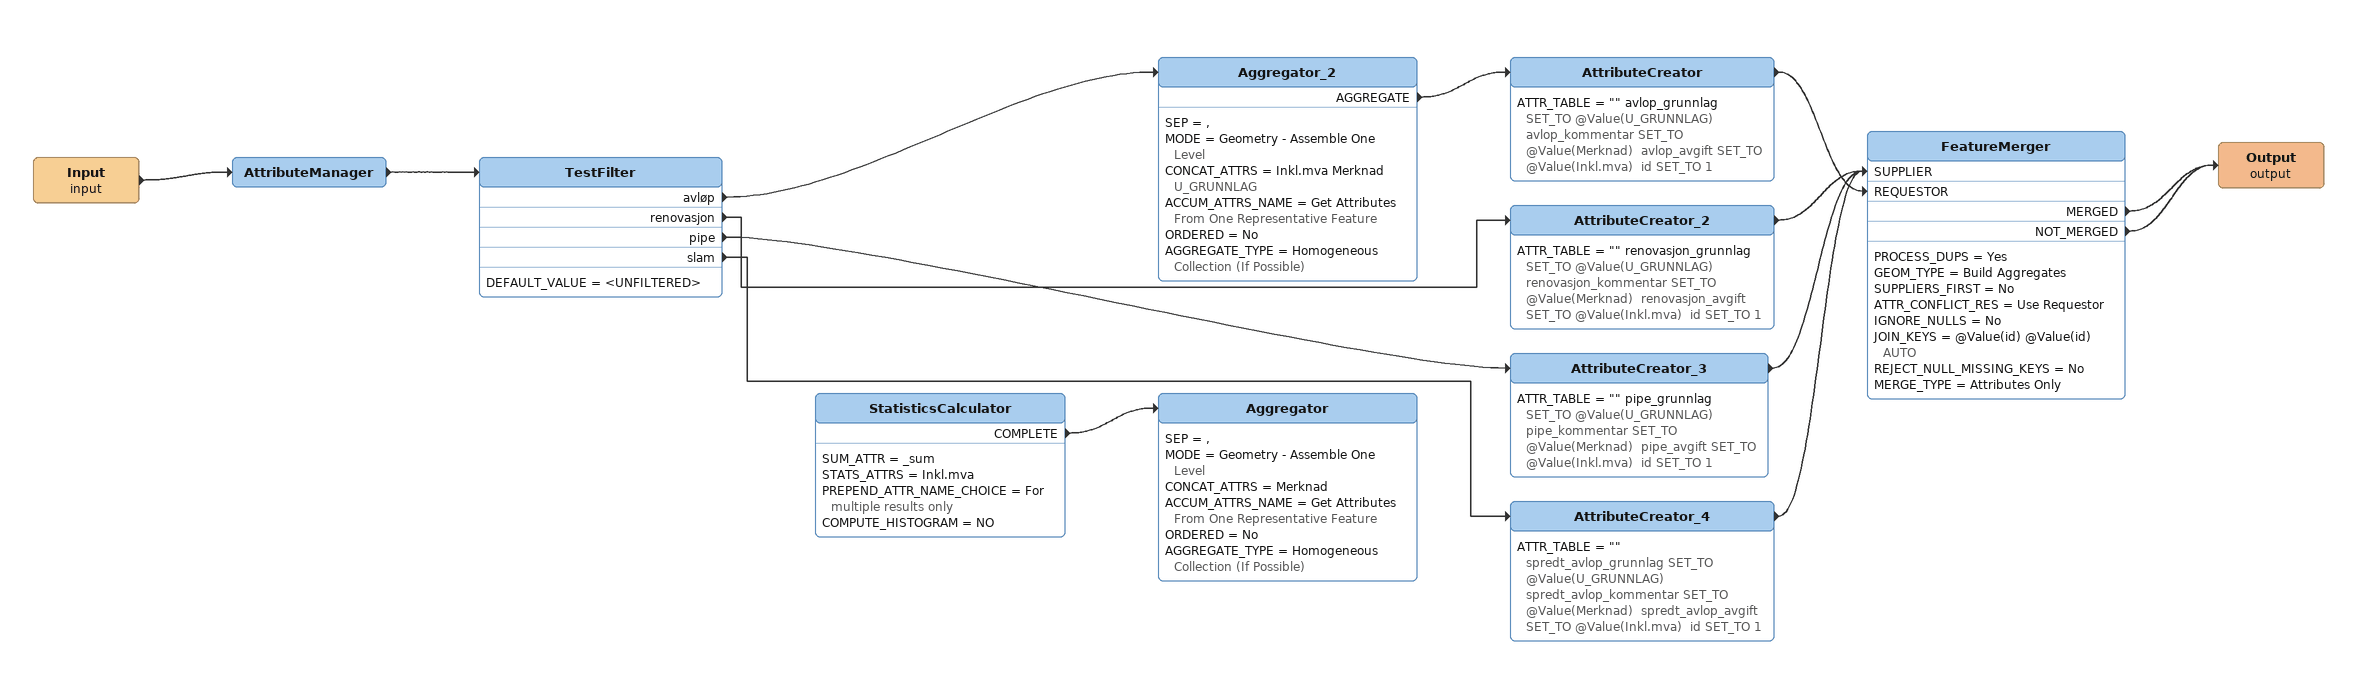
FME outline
Input (input)
    -> AttributeManager
AttributeManager
    -> TestFilter
TestFilter
    DEFAULT_VALUE = <UNFILTERED>
    avløp -> Aggregator_2
    renovasjon -> AttributeCreator_2
    pipe -> AttributeCreator_3
    slam -> AttributeCreator_4
Aggregator_2
    SEP = ,
    MODE = Geometry - Assemble One Level
    CONCAT_ATTRS = Inkl.mva Merknad U_GRUNNLAG
    ACCUM_ATTRS_NAME = Get Attributes From One Representative Feature
    ORDERED = No
    AGGREGATE_TYPE = Homogeneous Collection (If Possible)
    AGGREGATE -> AttributeCreator
AttributeCreator
    ATTR_TABLE = "" avlop_grunnlag SET_TO @Value(U_GRUNNLAG)  avlop_kommentar SET_TO @Value(Merknad)  avlop_avgift SET_TO @Value(Inkl.mva)  id SET_TO 1
    -> FeatureMerger [REQUESTOR]
AttributeCreator_2
    ATTR_TABLE = "" renovasjon_grunnlag SET_TO @Value(U_GRUNNLAG)  renovasjon_kommentar SET_TO @Value(Merknad)  renovasjon_avgift SET_TO @Value(Inkl.mva)  id SET_TO 1
    -> FeatureMerger [SUPPLIER]
AttributeCreator_3
    ATTR_TABLE = "" pipe_grunnlag SET_TO @Value(U_GRUNNLAG)  pipe_kommentar SET_TO @Value(Merknad)  pipe_avgift SET_TO @Value(Inkl.mva)  id SET_TO 1
    -> FeatureMerger [SUPPLIER]
AttributeCreator_4
    ATTR_TABLE = "" spredt_avlop_grunnlag SET_TO @Value(U_GRUNNLAG)  spredt_avlop_kommentar SET_TO @Value(Merknad)  spredt_avlop_avgift SET_TO @Value(Inkl.mva)  id SET_TO 1
    -> FeatureMerger [SUPPLIER]
FeatureMerger
    PROCESS_DUPS = Yes
    GEOM_TYPE = Build Aggregates
    SUPPLIERS_FIRST = No
    ATTR_CONFLICT_RES = Use Requestor
    IGNORE_NULLS = No
    JOIN_KEYS = @Value(id) @Value(id) AUTO
    REJECT_NULL_MISSING_KEYS = No
    MERGE_TYPE = Attributes Only
    MERGED -> Output (output)
    NOT_MERGED -> Output (output)
Output (output)
StatisticsCalculator
    SUM_ATTR = _sum
    STATS_ATTRS = Inkl.mva
    PREPEND_ATTR_NAME_CHOICE = For multiple results only
    COMPUTE_HISTOGRAM = NO
    COMPLETE -> Aggregator
Aggregator
    SEP = ,
    MODE = Geometry - Assemble One Level
    CONCAT_ATTRS = Merknad
    ACCUM_ATTRS_NAME = Get Attributes From One Representative Feature
    ORDERED = No
    AGGREGATE_TYPE = Homogeneous Collection (If Possible)
